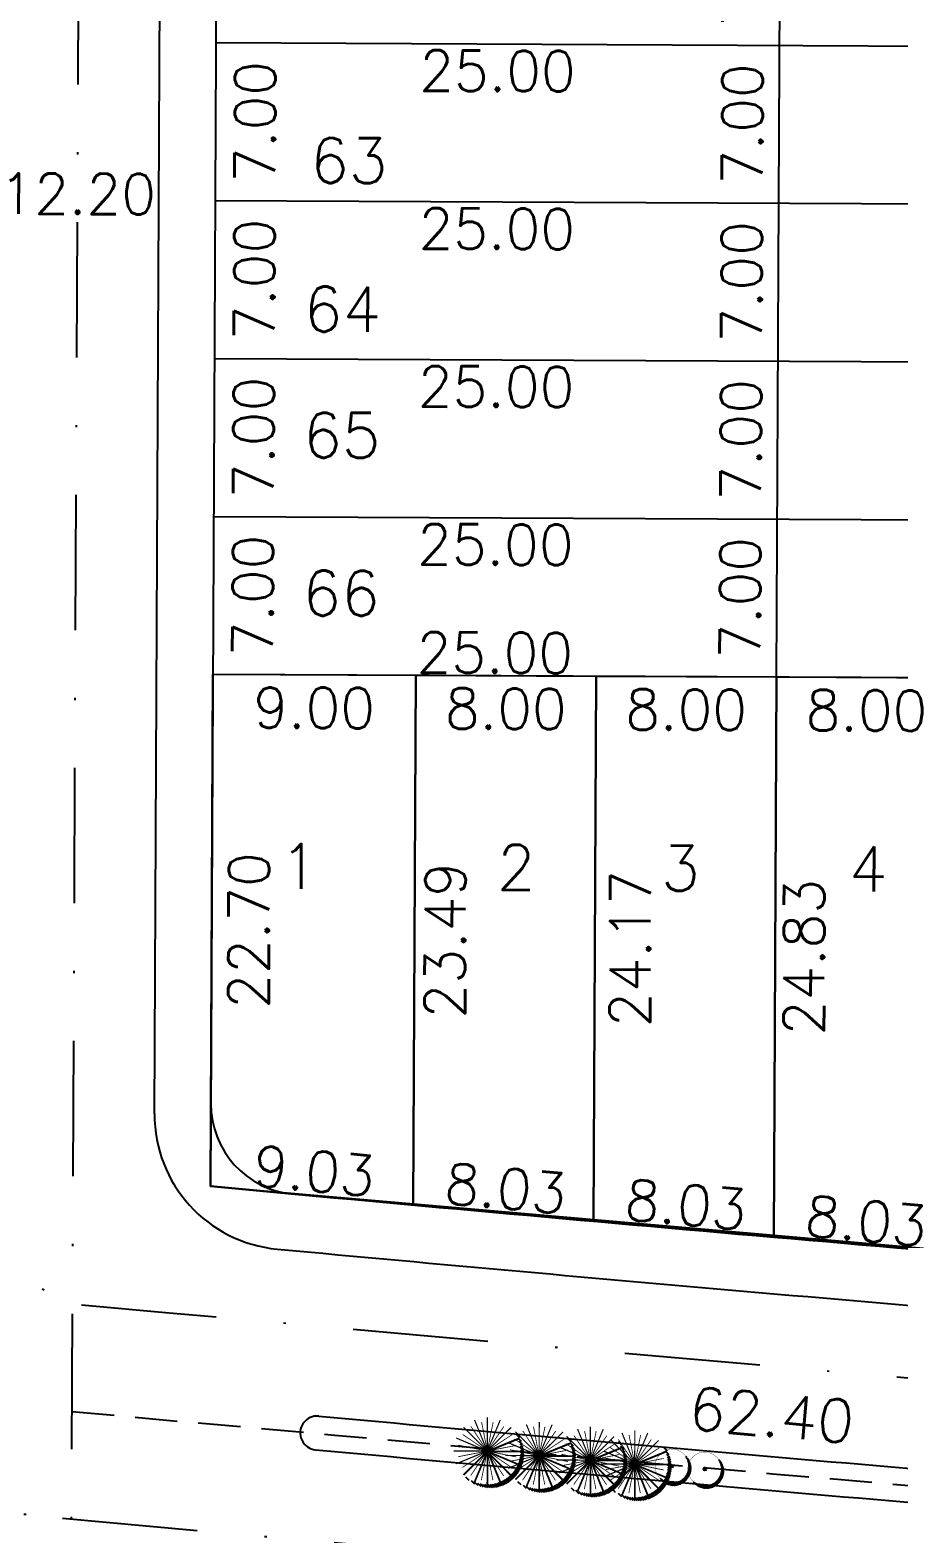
# Model space of a CAD drawing. Header units: millimetres. Extents: x -4430026 to 4783824, y 584 to 9593110.
# Drawn here: x 2547.1 to 2585.7, y 1700.8 to 1767.5 of the extents above; entities that cross this region are included whole.
import ezdxf
from ezdxf.enums import TextEntityAlignment as Align

# ---------------------------------------------------------------- set-up
doc = ezdxf.new("R2010")
doc.units = ezdxf.units.MM
for name, pattern in [('DASHDOT', [1, 0.5, -0.25, 0, -0.25]), ('DASHED2', [0.375, 0.25, -0.125]), ('HIDDEN2', [0.1875, 0.125, -0.0625])]:
    doc.linetypes.add(name, pattern=pattern)
for name, color, linetype in [('boundary filipe', 6, 'Continuous'), ('BOUNDARY LOTES', 2, 'Continuous'), ('Calçada', 1, 'Continuous'), ('Cota', 8, 'Continuous'), ('COTAS', 8, 'Continuous'), ('curvas', 4, 'Continuous'), ('Lotes', 2, 'Continuous'), ('nome', 2, 'Continuous'), ('Numero de lotes', 5, 'Continuous'), ('PAI_pDYD', 72, 'Continuous'), ('Projeção', 8, 'HIDDEN2'), ('QUADRA', 4, 'Continuous'), ('TRANSPLANTADA RETIRADA', 12, 'Continuous')]:
    doc.layers.add(name, color=color, linetype=linetype)
doc.styles.add('arcad1', font='romans.shx')
doc.styles.add('ROMANS', font='romans.shx')
doc.dimstyles.new('BOLA100', dxfattribs={"dimscale": 0, "dimtxt": 1.9, "dimasz": 0.18, "dimexe": 0.18, "dimexo": 0.063, "dimgap": 0, "dimtad": 1, "dimzin": 4, "dimdsep": 46, "dimtxsty": 'ROMANS', "dimcen": 0.09, "dimse1": 1, "dimse2": 1, "dimsd1": 1, "dimsd2": 1, "dimclrt": 256, "dimaunit": 1, "dimadec": 4, "dimazin": 0, "dimtfac": 1.2, "dimtix": 1, "dimtmove": 2, "dimatfit": 3, "dimfxl": 1, "dimtvp": 2, "dimtolj": 1, "dimtzin": 4, "dimarcsym": 0})
doc.dimstyles.get("Standard").update_dxf_attribs({"dimtxt": 0.18, "dimasz": 0.18, "dimexe": 0.18, "dimexo": 0.0625, "dimgap": 0.09, "dimtad": 0, "dimtih": 1, "dimtoh": 1, "dimdec": 4, "dimzin": 0, "dimdsep": 46, "dimtxsty": 'Standard', "dimcen": 0.09, "dimadec": 0, "dimazin": 0, "dimtfac": 1, "dimtdec": 4, "dimtofl": 0, "dimtmove": 0, "dimatfit": 3, "dimfxl": 1, "dimtolj": 1, "dimtzin": 0, "dimarcsym": 0})

# ---------------------------------------------------------------- blocks, each defined once
blk = doc.blocks.new('ÁRVORE RETIRADA')
at = {"layer": 'TRANSPLANTADA RETIRADA'}
h = blk.add_hatch(dxfattribs=at)
h.set_pattern_fill('_USER', color=256, scale=0.1, angle=135, style=0, pattern_type=0)
h.set_pattern_definition([(135, (-4.583360688504172, -6.355571255532368), (-0.07071067811865477, -0.07071067811865475), [])])
h.paths.add_polyline_path([(6.0484811152985, -0.5150504994281135, 0.2047915192642046), (4.243467699661096, 3.70707730625513, -0.6060945436458858), (-0.5478533480372789, -5.473342448377267, -0.1930464130360828), (-4.583360688504172, -3.854949497956127, 0.7340404486873368)])
h = blk.add_hatch(color=256, dxfattribs=at)
h.dxf.hatch_style = 1
h.paths.add_polyline_path([(-1.023574025393461, 0.3671783077271442, 1), (-0.07213267068109552, 0.3671783077271442, 1)])
at = {"layer": 'TRANSPLANTADA RETIRADA', "linetype": 'DASHED2', "const_width": 0.1}
blk.add_lwpolyline([(-0.5478533480372789, 6.207699063831555, 0.9999999999999999), (-0.5478533480372789, -5.473342448377267, 0.9999999999999999), (-0.5478533480372789, 6.207699063831555, -3.167262399809778)], format="xyb", dxfattribs=at)
at = {"layer": 'TRANSPLANTADA RETIRADA'}
blk.add_circle((-0.547853348037278, 0.3671783077271442), 0.4757206773561826, dxfattribs=at)
blk = doc.blocks.new('PALMEIRA_PROPOSTA')
at = {"linetype": 'Continuous'}
h = blk.add_hatch(dxfattribs=at)
h.set_pattern_fill('_USER', color=250, scale=0.1680349678048515, angle=315, style=0, pattern_type=0)
h.set_pattern_definition([(315, (-2.759752643576576, -4.606280417879745), (0.1188186652112737, 0.1188186652112736), [])])
h.paths.add_polyline_path([(4.606280417880498, -0.4062804178796711, 0.2167655817345071), (3.166033061457028, 2.759752643582601, -0.1811803007978053), (4.200000000000045, 0, -0.643701983375483), (-2.759752643576576, -3.166033061462272, 0.6932216010114453)])
blk.add_hatch(color=1, dxfattribs=at).paths.add_polyline_path([(-0.4, 0, 1), (0.4, 0, 1)])
at = {"color": 98, "linetype": 'Continuous', "const_width": 0.15}
for points in [[(-1.607270415933272, 3.880294036547411), (-0.1530733729459826, 0.3695518130044917)], [(0, 4.199999999999967), (0, 0.3999999999999986)], [(1.607270415933272, 3.880294036547468), (0.1530733729459826, 0.3695518130045699)], [(-2.969848480983501, 2.969848480983444), (-0.2828427124745758, 0.2828427124746327)], [(2.969848480983728, 2.969848480983558), (0.2828427124745758, 0.2828427124746327)], [(-4.200000000000045, -5.684341886080801e-14), (-0.4000000000000909, -5.684341886080801e-14)], [(-3.880294036547411, 1.607270415933158), (-0.3695518130045912, 0.1530733729458476)], [(3.880294036547639, 1.607270415933669), (0.3695518130043638, 0.1530733729463094)], [(4.200000000000045, -5.684341886080801e-14), (0.4000000000000909, -5.684341886080801e-14)], [(-3.880294036547184, -1.607270415933499), (-0.3695518130043638, -0.1530733729461531)], [(-2.969848480983501, -2.969848480983558), (-0.2828427124745758, -0.2828427124746327)], [(-1.607270415933272, -3.880294036547411), (-0.1530733729459826, -0.3695518130044917)], [(0, -4.199999999999967), (0, -0.3999999999999986)], [(1.607270415933726, -3.880294036547241), (0.1530733729464373, -0.3695518130043425)], [(2.969848480983501, -2.969848480983558), (0.2828427124745758, -0.2828427124746327)], [(3.880294036547639, -1.607270415933101), (0.3695518130045912, -0.1530733729458404)]]:
    blk.add_lwpolyline(points, dxfattribs=at)
at = {"color": 96, "linetype": 'Continuous', "const_width": 0.1}
for points in [[(-3.076437565519427, 2.055609862172389), (-0.3325878449209085, 0.2222280932077751)], [(-2.055609862172332, 3.07643756551937), (-0.222228093207832, 0.3325878449209654)], [(-0.7218341914597204, 3.628905537491853), (-0.07803612880638866, 0.3923141121612517)], [(0.7218341914597204, 3.628905537491853), (0.07803612880638866, 0.3923141121612517)], [(2.05560986217256, 3.07643756551937), (0.222228093207832, 0.3325878449209654)], [(3.076437565519427, 2.055609862172389), (0.3325878449209085, 0.2222280932078888)], [(-3.628905537491846, 0.7218341914596635), (-0.3923141121613298, 0.07803612880633182)], [(3.628905537491846, 0.7218341914596635), (0.3923141121613298, 0.07803612880633182)], [(-3.628905537491846, -0.7218341914597772), (-0.3923141121613298, -0.0780361288064455)], [(-3.076437565519427, -2.055609862172503), (-0.3325878449209085, -0.2222280932078888)], [(-2.055609862172332, -3.076437565519484), (-0.222228093207832, -0.3325878449209654)], [(-0.7218341914597204, -3.628905537491853), (-0.07803612880638866, -0.3923141121612517)], [(0.7218341914597204, -3.628905537491853), (0.07803612880638866, -0.3923141121612517)], [(2.055609862172332, -3.07643756551937), (0.222228093207832, -0.3325878449209654)], [(3.076437565519427, -2.055609862172389), (0.3325878449209085, -0.2222280932077751)], [(3.628905537491846, -0.7218341914597772), (0.3923141121613298, -0.0780361288064455)]]:
    blk.add_lwpolyline(points, dxfattribs=at)
at = {"color": 98, "linetype": 'Continuous', "true_color": 0x001a00, "const_width": 0.15}
for points in [[(4.202124618651624, -0.06979593471066892), (0.4021246186516692, -0.06979593471066892)], [(3.915288052638743, 1.522220272488596), (0.4045458290954684, 0.06802322950123596)], [(-2.920891963595523, -3.022992908696779), (-0.2338861950865976, -0.3359871401878536)], [(-1.542341798166262, -3.9104686694983), (-0.08814475517897336, -0.3997264459553804)], [(0.07054112755872666, -4.199999999999967), (0.07054112755872666, -0.3999999999999986)], [(1.682805993431657, -3.847883843890031), (0.228608950444368, -0.3371416203471327)], [(2.91985880070979, -3.019590013364777), (0.2328530322008646, -0.3325842448558518)], [(3.85491508766404, -1.667666406111209), (0.344172864120992, -0.2134693631239486)]]:
    blk.add_lwpolyline(points, dxfattribs=at)
at = {"color": 1, "linetype": 'Continuous'}
blk.add_circle((0, 0), 0.4, dxfattribs=at)
blk = doc.blocks.new('*D13685')
at = {"layer": 'DEFPOINTS', "color": 0, "linetype": 'ByBlock'}
for p in [(2548.984852910304, 1706.229279685666), (2548.984852910305, 1706.229279685676), (2611.150595254188, 1700.815899775707)]:
    blk.add_point(p, dxfattribs=at)
at = {"layer": 'COTAS', "linetype": 'ByBlock', "insert": (2580.024123190266, 1706.078176655186), "char_height": 1.9, "attachment_point": 5, "rotation": 355.02324948806046, "style": 'ROMANS'}
blk.add_mtext('\\A1;62.40', dxfattribs=at)
blk = doc.blocks.new('*D13710')
at = {"layer": 'DEFPOINTS', "color": 0, "linetype": 'ByBlock'}
for p in [(2548.984852910303, 1706.229279685666), (2548.040223919882, 1506.822511705566), (2548.040223919881, 1506.822511705566)]:
    blk.add_point(p, dxfattribs=at)
at = {"layer": 'COTAS', "linetype": 'ByBlock', "insert": (2546.979311556266, 1606.53315889188), "char_height": 1.9, "attachment_point": 5, "rotation": 89.72858067933167, "style": 'ROMANS'}
blk.add_mtext('\\A1;199.41', dxfattribs=at)
blk = doc.blocks.new('*D14037')
at = {"layer": 'DEFPOINTS', "color": 0, "linetype": 'ByBlock'}
for p in [(2550.175134934696, 1957.492255811249), (2548.959449206844, 1710.819710910309), (2551.389356546631, 1710.807735505125)]:
    blk.add_point(p, dxfattribs=at)
at = {"layer": 'COTAS', "linetype": 'ByBlock', "insert": (2551.047210947392, 1834.148689820036), "char_height": 1.9, "attachment_point": 5, "rotation": 89.71762930678682, "style": 'ROMANS'}
blk.add_mtext('\\A1;246.68', dxfattribs=at)
blk = doc.blocks.new('*D14006')
at = {"layer": 'DEFPOINTS', "color": 0}
for p in [(2543.123584381394, 1756.638826560635), (2555.323447493899, 1756.581033414926), (2555.323447493899, 1756.581033414926)]:
    blk.add_point(p, dxfattribs=at)
at = {"layer": 'nome', "color": 41, "insert": (2549.240569652773, 1760.20988959461), "char_height": 1.8, "attachment_point": 5, "rotation": 359.72858067881515, "style": 'ROMANS'}
blk.add_mtext('\\A1;12.20', dxfattribs=at)
blk = doc.blocks.new('*D9003')
at = {"layer": 'DEFPOINTS', "color": 0}
for p in [(2558.090203164222, 1773.900278471259), (2560.757292125622, 1773.887643947477), (2558.057043162657, 1766.900357013537)]:
    blk.add_point(p, dxfattribs=at)
at = {"layer": 'Cota', "color": 41, "insert": (2557.140752518011, 1770.404736933706), "char_height": 1.8, "attachment_point": 5, "rotation": 89.72858067939288, "style": 'ROMANS'}
blk.add_mtext('\\A1;7.00', dxfattribs=at)
blk = doc.blocks.new('*D9004')
at = {"layer": 'DEFPOINTS', "color": 0}
for p in [(2578.303960068819, 1773.80452193818), (2582.374775443095, 1773.785237686921), (2578.270800067254, 1766.804600480459)]:
    blk.add_point(p, dxfattribs=at)
at = {"layer": 'Cota', "color": 41, "insert": (2578.758235835483, 1770.302330673151), "char_height": 1.8, "attachment_point": 5, "rotation": 89.72858067938536, "style": 'ROMANS'}
blk.add_mtext('\\A1;7.00', dxfattribs=at)
blk = doc.blocks.new('*D9006')
at = {"layer": 'DEFPOINTS', "color": 0}
for p in [(2555.372392402806, 1766.913074731002), (2580.372111895343, 1766.79464615384), (2580.349401214471, 1762.000527496946)]:
    blk.add_point(p, dxfattribs=at)
at = {"layer": 'Cota', "color": 41, "insert": (2567.866595183314, 1765.659701392356), "char_height": 1.8, "attachment_point": 5, "rotation": 359.72858067906515, "style": 'ROMANS'}
blk.add_mtext('\\A1;25.00', dxfattribs=at)
blk = doc.blocks.new('*D9007')
at = {"layer": 'DEFPOINTS', "color": 0}
for p in [(2580.372111895342, 1766.79464615384), (2605.371831387065, 1766.676217576959), (2605.349120706187, 1761.882098919787)]:
    blk.add_point(p, dxfattribs=at)
at = {"layer": 'Cota', "color": 41, "insert": (2592.866314675441, 1765.541272815205), "char_height": 1.8, "attachment_point": 5, "rotation": 359.7285806790188, "style": 'ROMANS'}
blk.add_mtext('\\A1;25.00', dxfattribs=at)
blk = doc.blocks.new('*D9008')
at = {"layer": 'DEFPOINTS', "color": 0}
for p in [(2558.057043162656, 1766.900357013533), (2560.724132124054, 1766.88772248975), (2558.02388316109, 1759.900435555811)]:
    blk.add_point(p, dxfattribs=at)
at = {"layer": 'Cota', "color": 41, "insert": (2557.107592516443, 1763.40481547598), "char_height": 1.8, "attachment_point": 5, "rotation": 89.7285806793854, "style": 'ROMANS'}
blk.add_mtext('\\A1;7.00', dxfattribs=at)
blk = doc.blocks.new('*D9009')
at = {"layer": 'DEFPOINTS', "color": 0}
for p in [(2578.270800067253, 1766.804600480455), (2582.341615441528, 1766.785316229196), (2578.237640065688, 1759.804679022733)]:
    blk.add_point(p, dxfattribs=at)
at = {"layer": 'Cota', "color": 41, "insert": (2578.725075833916, 1763.302409215426), "char_height": 1.8, "attachment_point": 5, "rotation": 89.7285806793854, "style": 'ROMANS'}
blk.add_mtext('\\A1;7.00', dxfattribs=at)
blk = doc.blocks.new('*D9011')
at = {"layer": 'DEFPOINTS', "color": 0}
for p in [(2555.339232401237, 1759.913153273282), (2580.338951893773, 1759.794724696118), (2580.316241212901, 1755.000606039225)]:
    blk.add_point(p, dxfattribs=at)
at = {"layer": 'Cota', "color": 41, "insert": (2567.833435181744, 1758.659779934635), "char_height": 1.8, "attachment_point": 5, "rotation": 359.728580679061, "style": 'ROMANS'}
blk.add_mtext('\\A1;25.00', dxfattribs=at)
blk = doc.blocks.new('*D9012')
at = {"layer": 'DEFPOINTS', "color": 0}
for p in [(2580.338951893772, 1759.794724696118), (2605.338671385495, 1759.676296119236), (2605.315960704618, 1754.882177462067)]:
    blk.add_point(p, dxfattribs=at)
at = {"layer": 'Cota', "color": 41, "insert": (2592.833154673871, 1758.541351357485), "char_height": 1.8, "attachment_point": 5, "rotation": 359.7285806790188, "style": 'ROMANS'}
blk.add_mtext('\\A1;25.00', dxfattribs=at)
blk = doc.blocks.new('*D9013')
at = {"layer": 'DEFPOINTS', "color": 0}
for p in [(2558.023883161085, 1759.900435555812), (2560.690972122483, 1759.88780103203), (2557.990723159519, 1752.900514098089)]:
    blk.add_point(p, dxfattribs=at)
at = {"layer": 'Cota', "color": 41, "insert": (2557.074432514872, 1756.404894018259), "char_height": 1.8, "attachment_point": 5, "rotation": 89.72858067938544, "style": 'ROMANS'}
blk.add_mtext('\\A1;7.00', dxfattribs=at)
blk = doc.blocks.new('*D9014')
at = {"layer": 'DEFPOINTS', "color": 0}
for p in [(2578.237640065682, 1759.804679022734), (2582.308455439958, 1759.785394771475), (2578.204480064117, 1752.804757565012)]:
    blk.add_point(p, dxfattribs=at)
at = {"layer": 'Cota', "color": 41, "insert": (2578.691915832347, 1756.302487757705), "char_height": 1.8, "attachment_point": 5, "rotation": 89.72858067938537, "style": 'ROMANS'}
blk.add_mtext('\\A1;7.00', dxfattribs=at)
blk = doc.blocks.new('*D9016')
at = {"layer": 'DEFPOINTS', "color": 0}
for p in [(2555.306072399671, 1752.913231815555), (2580.305791892208, 1752.794803238394), (2580.283081211336, 1748.0006845815)]:
    blk.add_point(p, dxfattribs=at)
at = {"layer": 'Cota', "color": 41, "insert": (2567.800275180179, 1751.659858476909), "char_height": 1.8, "attachment_point": 5, "rotation": 359.72858067906515, "style": 'ROMANS'}
blk.add_mtext('\\A1;25.00', dxfattribs=at)
blk = doc.blocks.new('*D9017')
at = {"layer": 'DEFPOINTS', "color": 0}
for p in [(2580.305791892207, 1752.794803238394), (2605.30551138393, 1752.676374661512), (2605.282800703053, 1747.88225600434)]:
    blk.add_point(p, dxfattribs=at)
at = {"layer": 'Cota', "color": 41, "insert": (2592.799994672306, 1751.541429899758), "char_height": 1.8, "attachment_point": 5, "rotation": 359.7285806790188, "style": 'ROMANS'}
blk.add_mtext('\\A1;25.00', dxfattribs=at)
blk = doc.blocks.new('*D9018')
at = {"layer": 'DEFPOINTS', "color": 0}
for p in [(2557.99072315952, 1752.900514098086), (2560.657812120919, 1752.887879574303), (2557.957563157955, 1745.900592640364)]:
    blk.add_point(p, dxfattribs=at)
at = {"layer": 'Cota', "color": 41, "insert": (2557.041272513307, 1749.404972560533), "char_height": 1.8, "attachment_point": 5, "rotation": 89.72858067938537, "style": 'ROMANS'}
blk.add_mtext('\\A1;7.00', dxfattribs=at)
blk = doc.blocks.new('*D9019')
at = {"layer": 'DEFPOINTS', "color": 0}
for p in [(2578.204480064117, 1752.804757565008), (2582.275295438394, 1752.78547331375), (2578.171320062553, 1745.804836107287)]:
    blk.add_point(p, dxfattribs=at)
at = {"layer": 'Cota', "color": 41, "insert": (2578.658755830782, 1749.30256629998), "char_height": 1.8, "attachment_point": 5, "rotation": 89.72858067939282, "style": 'ROMANS'}
blk.add_mtext('\\A1;7.00', dxfattribs=at)
blk = doc.blocks.new('*D9021')
at = {"layer": 'DEFPOINTS', "color": 0}
for p in [(2555.272912398112, 1745.913310357835), (2580.272631890648, 1745.794881780672), (2580.249921209776, 1741.000763123778)]:
    blk.add_point(p, dxfattribs=at)
at = {"layer": 'Cota', "color": 41, "insert": (2567.767115178619, 1744.659937019188), "char_height": 1.8, "attachment_point": 5, "rotation": 359.728580679061, "style": 'ROMANS'}
blk.add_mtext('\\A1;25.00', dxfattribs=at)
blk = doc.blocks.new('*D9022')
at = {"layer": 'DEFPOINTS', "color": 0}
for p in [(2580.272631890648, 1745.794881780672), (2605.27235138237, 1745.676453203788), (2605.249640701493, 1740.88233454662)]:
    blk.add_point(p, dxfattribs=at)
at = {"layer": 'Cota', "color": 41, "insert": (2592.766834670747, 1744.541508442038), "char_height": 1.8, "attachment_point": 5, "rotation": 359.7285806790188, "style": 'ROMANS'}
blk.add_mtext('\\A1;25.00', dxfattribs=at)
blk = doc.blocks.new('*D9023')
at = {"layer": 'DEFPOINTS', "color": 0}
for p in [(2557.95756315796, 1745.900592640366), (2560.62465211936, 1745.887958116584), (2557.924403156396, 1738.900671182643)]:
    blk.add_point(p, dxfattribs=at)
at = {"layer": 'Cota', "color": 41, "insert": (2557.008112511749, 1742.405051102812), "char_height": 1.8, "attachment_point": 5, "rotation": 89.72858067939289, "style": 'ROMANS'}
blk.add_mtext('\\A1;7.00', dxfattribs=at)
blk = doc.blocks.new('*D9024')
at = {"layer": 'DEFPOINTS', "color": 0}
for p in [(2578.171320062558, 1745.804836107287), (2582.242135436833, 1745.785551856028), (2578.138160060993, 1738.804914649565)]:
    blk.add_point(p, dxfattribs=at)
at = {"layer": 'Cota', "color": 41, "insert": (2578.625595829222, 1742.302644842258), "char_height": 1.8, "attachment_point": 5, "rotation": 89.72858067938537, "style": 'ROMANS'}
blk.add_mtext('\\A1;7.00', dxfattribs=at)
blk = doc.blocks.new('*D9026')
at = {"layer": 'DEFPOINTS', "color": 0}
for p in [(2555.250201717135, 1741.119191700667), (2580.24992120967, 1741.000763123504), (2580.227210528798, 1736.20664446661)]:
    blk.add_point(p, dxfattribs=at)
at = {"layer": 'Cota', "color": 41, "insert": (2567.744404497641, 1739.865818362021), "char_height": 1.8, "attachment_point": 5, "rotation": 359.72858067906094, "style": 'ROMANS'}
blk.add_mtext('\\A1;25.00', dxfattribs=at)
blk = doc.blocks.new('*D9027')
at = {"layer": 'DEFPOINTS', "color": 0}
for p in [(2580.24992120967, 1741.000763123503), (2605.249640701393, 1740.88233454662), (2605.226930020516, 1736.088215889452)]:
    blk.add_point(p, dxfattribs=at)
at = {"layer": 'Cota', "color": 41, "insert": (2592.744123989769, 1739.74738978487), "char_height": 1.8, "attachment_point": 5, "rotation": 359.7285806790188, "style": 'ROMANS'}
blk.add_mtext('\\A1;25.00', dxfattribs=at)
blk = doc.blocks.new('*D9028')
at = {"layer": 'DEFPOINTS', "color": 0}
for p in [(2555.230429403482, 1736.945349006174), (2564.230328422044, 1736.90271471839), (2564.215636080257, 1733.801229991027)]:
    blk.add_point(p, dxfattribs=at)
at = {"layer": 'Cota', "color": 41, "insert": (2559.732740286087, 1737.422506741748), "char_height": 1.8, "attachment_point": 5, "rotation": 359.72858067906225, "style": 'ROMANS'}
blk.add_mtext('\\A1;9.00', dxfattribs=at)
blk = doc.blocks.new('*D9029')
at = {"layer": 'DEFPOINTS', "color": 0}
for p in [(2564.230328422043, 1736.90271471839), (2572.232134416307, 1737.265002994302), (2572.215546317649, 1733.763332846336)]:
    blk.add_point(p, dxfattribs=at)
at = {"layer": 'Cota', "color": 41, "insert": (2568.232644914065, 1737.382241025513), "char_height": 1.8, "attachment_point": 5, "rotation": 359.7285806790188, "style": 'ROMANS'}
blk.add_mtext('\\A1;8.00', dxfattribs=at)
blk = doc.blocks.new('*D9030')
at = {"layer": 'DEFPOINTS', "color": 0}
for p in [(2572.232134416307, 1737.265002994302), (2580.232044653707, 1737.22710584961), (2580.215456555049, 1733.725435701644)]:
    blk.add_point(p, dxfattribs=at)
at = {"layer": 'Cota', "color": 41, "insert": (2576.232555151462, 1737.344343880821), "char_height": 1.8, "attachment_point": 5, "rotation": 359.7285806790188, "style": 'ROMANS'}
blk.add_mtext('\\A1;8.00', dxfattribs=at)
blk = doc.blocks.new('*D9031')
at = {"layer": 'DEFPOINTS', "color": 0}
for p in [(2580.232044653707, 1737.22710584961), (2588.231954891104, 1737.18920870492), (2588.215366792445, 1733.687538556954)]:
    blk.add_point(p, dxfattribs=at)
at = {"layer": 'Cota', "color": 41, "insert": (2584.232465388861, 1737.306446736131), "char_height": 1.8, "attachment_point": 5, "rotation": 359.7285806790188, "style": 'ROMANS'}
blk.add_mtext('\\A1;8.00', dxfattribs=at)
blk = doc.blocks.new('*D9034')
at = {"layer": 'DEFPOINTS', "color": 0}
for p in [(2555.132225707813, 1716.215007550271), (2564.12839399041, 1715.384832307477), (2563.898667771358, 1712.895411256377)]:
    blk.add_point(p, dxfattribs=at)
at = {"layer": 'Cota', "color": 41, "insert": (2559.731389615593, 1716.895267684815), "char_height": 1.8, "attachment_point": 5, "rotation": 354.7276215079809, "style": 'ROMANS'}
blk.add_mtext('\\A1;9.03', dxfattribs=at)
blk = doc.blocks.new('*D9035')
at = {"layer": 'DEFPOINTS', "color": 0}
for p in [(2564.12839399041, 1715.384832307479), (2572.125073071557, 1714.664853169771), (2571.900756165899, 1712.173405552642)]:
    blk.add_point(p, dxfattribs=at)
at = {"layer": 'Cota', "color": 41, "insert": (2568.225235998618, 1716.118891970223), "char_height": 1.8, "attachment_point": 5, "rotation": 354.8552594524305, "style": 'ROMANS'}
blk.add_mtext('\\A1;8.03', dxfattribs=at)
blk = doc.blocks.new('*D9036')
at = {"layer": 'DEFPOINTS', "color": 0}
for p in [(2572.125073071556, 1714.664853169771), (2580.121832158383, 1713.961762857681), (2579.896006255024, 1711.453555073892)]:
    blk.add_point(p, dxfattribs=at)
at = {"layer": 'Cota', "color": 41, "insert": (2576.221200583755, 1715.398977161993), "char_height": 1.8, "attachment_point": 5, "rotation": 354.8552594523932, "style": 'ROMANS'}
blk.add_mtext('\\A1;8.03', dxfattribs=at)
blk = doc.blocks.new('*D9037')
at = {"layer": 'DEFPOINTS', "color": 0}
for p in [(2580.121832158383, 1713.961762857681), (2588.118671209071, 1713.275552542861), (2587.889828099119, 1710.7338331869)]:
    blk.add_point(p, dxfattribs=at)
at = {"layer": 'Cota', "color": 41, "insert": (2584.215736550369, 1714.679190979146), "char_height": 1.8, "attachment_point": 5, "rotation": 354.8552594523932, "style": 'ROMANS'}
blk.add_mtext('\\A1;8.03', dxfattribs=at)
blk = doc.blocks.new('*D9040')
at = {"layer": 'DEFPOINTS', "color": 0}
for p in [(2555.239752394673, 1738.913388900115), (2560.481720408067, 1738.888556668934), (2555.132225707812, 1716.215007550271)]:
    blk.add_point(p, dxfattribs=at)
at = {"layer": 'Cota', "color": 41, "insert": (2556.827997457808, 1727.556419709138), "char_height": 1.8, "attachment_point": 5, "rotation": 89.728580678827, "style": 'ROMANS'}
blk.add_mtext('\\A1;22.70', dxfattribs=at)
blk = doc.blocks.new('*D9041')
at = {"layer": 'DEFPOINTS', "color": 0}
for p in [(2564.239651413229, 1738.870754612382), (2564.12839399041, 1715.384832307479), (2569.082225007071, 1715.361365037817)]:
    blk.add_point(p, dxfattribs=at)
at = {"layer": 'Cota', "color": 41, "insert": (2565.537894111651, 1727.121379905379), "char_height": 1.8, "attachment_point": 5, "rotation": 89.72858067906068, "style": 'ROMANS'}
blk.add_mtext('\\A1;23.49', dxfattribs=at)
blk = doc.blocks.new('*D9042')
at = {"layer": 'DEFPOINTS', "color": 0}
for p in [(2572.239561650623, 1738.832857467735), (2572.125073071556, 1714.664853169771), (2577.290075014122, 1714.640385541993)]:
    blk.add_point(p, dxfattribs=at)
at = {"layer": 'Cota', "color": 41, "insert": (2573.747359696826, 1726.741441406086), "char_height": 1.8, "attachment_point": 5, "rotation": 89.72858067907082, "style": 'ROMANS'}
blk.add_mtext('\\A1;24.17', dxfattribs=at)
blk = doc.blocks.new('*D9043')
at = {"layer": 'DEFPOINTS', "color": 0}
for p in [(2580.239471888023, 1738.79496032309), (2580.117314720796, 1713.962155271494), (2584.996073663321, 1713.938155752681)]:
    blk.add_point(p, dxfattribs=at)
at = {"layer": 'Cota', "color": 41, "insert": (2581.457195803234, 1726.372267130958), "char_height": 1.8, "attachment_point": 5, "rotation": 89.71815372246148, "style": 'ROMANS'}
blk.add_mtext('\\A1;24.83', dxfattribs=at)

msp = doc.modelspace()

# ---------------------------------------------------------------- linework, layer by layer
at = {"layer": 'boundary filipe', "linetype": 'ByBlock', "elevation": 2.439200347918005}
msp.add_lwpolyline([(2555.132225707809, 1716.215007550273), (2605.112219512219, 1711.87336352894), (2606.25162916526, 1952.397419427333), (2556.246817905917, 1951.500214412838)], close=True, dxfattribs=at)
at = {"layer": 'BOUNDARY LOTES', "elevation": 2.439200347918005}
for points in [[(2555.239752394674, 1738.913388900115), (2564.239651413229, 1738.870754612382), (2564.12839399041, 1715.384832307479), (2555.132225707809, 1716.215007550273), (2555.239752394674, 1738.913388900115)], [(2564.239651413229, 1738.870754612382), (2572.239561650624, 1738.832857467735), (2572.125073071558, 1714.664853169771), (2564.12839399041, 1715.384832307479), (2564.239651413096, 1738.870754612382)], [(2572.239561650624, 1738.832857467735), (2580.239471887285, 1738.794960323092), (2580.121832158383, 1713.961762857681), (2572.125073070472, 1714.664853169868), (2572.239561649409, 1738.832857467741)], [(2580.239471887286, 1738.794960323286), (2588.23938212542, 1738.757063178592), (2588.118671209068, 1713.275552542859), (2580.121832159614, 1713.961762857573), (2580.239471889118, 1738.794960323083)]]:
    msp.add_lwpolyline(points, dxfattribs=at)
at = {"layer": 'Calçada'}
for p, q in [((2552.647434672929, 1719.431470580656, 2.439200347918005), (2553.730637748534, 1948.09058073119, 2.439200347918005)), ((2560.818810269679, 1715.68775550022, 2.439200347918005), (2560.818810269679, 1715.68775550022, 2.439200347918005)), ((2560.589859842017, 1713.198261233973, 2.439200347918005), (2560.589859842017, 1713.198261233973, 2.439200347918005))]:
    msp.add_line(p, q, dxfattribs=at)
at = {"layer": 'Calçada', "elevation": 2.439200347918005}
for points in [[(2559.930482610355, 1706.028517747184), (2559.930482610355, 1706.028517747184, 0.002797847801283843), (2602.740552210693, 1702.33287573079)], [(2559.793112353758, 1704.534821187436), (2559.793112353758, 1704.534821187436, 0.002797847807509236), (2602.619906736509, 1700.837735379666)]]:
    msp.add_lwpolyline(points, format="xyb", dxfattribs=at)
at = {"layer": 'Calçada'}
for centre, radius, start, end in [((2558.647367350978, 1719.403047722167, 2.439200347918005), 5.999999999999999, 179.7285806793315, 264.7080072721533), ((2911.554795921492, 5529.418702399936, 2.439200347918005), 3832.324991689797, 264.7080072721533, 265.3540672364876), ((2559.861797482057, 1705.281669467309, 2.439200347918005), 0.7500000000003054, 84.74548030219766, 264.7454803021977)]:
    msp.add_arc(centre, radius, start, end, dxfattribs=at)
at = {"layer": 'curvas'}
msp.add_arc((2559.149531485281, 1719.858702001434, 2.439200347918005), 4, 179.7285806788104, 264.7148662793872, dxfattribs=at)
at = {"layer": 'Lotes'}
for p, q in [((2580.239471888021, 1738.79496032309, 2.439200347918005), (2581.24922353587, 1951.948816920089, 2.439200347918005)), ((2555.372392401211, 1766.913074731006, 2.439200347918005), (2605.371831386314, 1766.676217576963, 2.439200347918005)), ((2555.339232399576, 1759.913153273286, 2.439200347918005), (2605.338671384708, 1759.676296119241, 2.439200347918005)), ((2555.306072397942, 1752.913231815562, 2.439200347918005), (2605.305511383102, 1752.676374661517, 2.439200347918005)), ((2555.272912396308, 1745.913310357838, 2.439200347918005), (2605.272351381502, 1745.676453203795, 2.439200347918005)), ((2555.239752394674, 1738.913388900115, 2.439200347918005), (2605.239191379897, 1738.67653174607, 2.439200347918005)), ((2564.12839399041, 1715.384832307479, 2.439200347918005), (2564.239651413229, 1738.870754612382, 2.439200347918005)), ((2572.125073071558, 1714.664853169771, 2.439200347918005), (2572.239561650624, 1738.832857467735, 2.439200347918005)), ((2580.121832158383, 1713.961762857681, 2.439200347918005), (2580.239471888023, 1738.79496032309, 2.439200347918005))]:
    msp.add_line(p, q, dxfattribs=at)
at = {"layer": 'Projeção', "linetype": 'DASHDOT', "ltscale": 12}
for p, q in [((2548.059839929991, 1510.963359822033, 2.439200347918005), (2550.194750944805, 1961.633103927715, 2.439200347918005)), ((2463.606500498864, 1753.068981187256, 2.439200347918005), (2549.007445529642, 1710.998476107215, 2.439200347918005)), ((2453.646044627535, 1711.276529190062, 2.439200347918005), (2548.962293621733, 1701.467119230007, 2.439200347918005))]:
    msp.add_line(p, q, dxfattribs=at)
at = {"layer": 'Projeção', "linetype": 'DASHDOT', "ltscale": 12, "elevation": 2.439200347918005}
for points in [[(2549.410023655953, 1710.960212980167), (2549.410023655953, 1710.960212980167, 0.001542545097541003), (2611.55039610138, 1705.549044531843)], [(2548.55968216467, 1701.498346391158), (2548.55968216467, 1701.498346391158, 0.00154238884383214), (2610.750794407013, 1696.082755019561)]]:
    msp.add_lwpolyline(points, format="xyb", dxfattribs=at)
at = {"layer": 'Projeção', "ltscale": 15, "elevation": 2.439200347918005}
msp.add_lwpolyline([(2548.984852910311, 1706.229279685662), (2548.984852910311, 1706.229279685662, 0.001542466934313405), (2611.150595254197, 1700.815899775704)], format="xyb", dxfattribs=at)
at = {"layer": 'QUADRA', "linetype": 'ByBlock', "elevation": 2.439200347918005}
msp.add_lwpolyline([(2605.112219512219, 1711.87336352894), (2606.25162916526, 1952.397419427336), (2556.246817905915, 1951.500214412834), (2555.132225707809, 1716.215007550273, 0.003274872319932435)], format="xyb", close=True, dxfattribs=at)

# ---------------------------------------------------------------- block references
at = {"layer": 'PAI_pDYD', "color": 2, "xscale": 0.3550421296895795, "yscale": 0.3550421296895365, "zscale": 0.3550421296895365, "rotation": 359.7285806882999}
for p in [(2567.407541719233, 1704.476947615155, 2.439200347918027), (2569.707749656452, 1704.273695953385, 2.43920034791803), (2571.977258725095, 1704.073704263736, 2.439200347918033), (2573.948516886358, 1703.900455266753, 2.439200347918034)]:
    msp.add_blockref('PALMEIRA_PROPOSTA', p, dxfattribs=at)
at = {"layer": 'TRANSPLANTADA RETIRADA', "xscale": 0.1284132068558121, "yscale": 0.1284132068558392, "zscale": 0.1284132068558392, "rotation": 359.7285806882976}
for p in [(2575.671029912171, 1703.759832303076, 2.439200347918033), (2577.123676461175, 1703.632748320629, 2.439200347918033)]:
    msp.add_blockref('ÁRVORE RETIRADA', p, dxfattribs=at)

# ---------------------------------------------------------------- texts
at = {"layer": 'Numero de lotes', "style": 'arcad1'}
for s, p in [('63', (2561.2713647227, 1761.68108360098, 2.439200347918005)), ('64', (2560.986395255888, 1755.092952325798, 2.439200347918005)), ('65', (2560.95991836452, 1749.503804206347, 2.439200347918005)), ('66', (2560.926758362954, 1742.503882748623, 2.439200347918005)), ('1', (2559.069632275919, 1730.395717889763, 2.439200347918005)), ('2', (2568.695641097103, 1730.350117597031, 2.439200347918005)), ('3', (2575.98018453443, 1730.315609285295, 2.439200347918005)), ('4', (2584.306091706399, 1730.276167829563, 2.439200347918005))]:
    msp.add_text(s, height=2, rotation=359.7285806882908, dxfattribs=at).set_placement(p, align=Align.MIDDLE_CENTER)

# ---------------------------------------------------------------- dimensions: what is measured, and where the dimension line sits
at = {"layer": 'Cota'}
for p1, p2, distance, picture, middle in [((2558.057043162657, 1766.900357013536, 2.439200347918005), (2558.090203164222, 1773.900278471259, 2.439200347918005), -2.667118887341057, '*D9003', (2557.140752518011, 1770.404736933706, 2.439200347918005)), ((2578.270800067255, 1766.804600480459, 2.439200347918005), (2578.30396006882, 1773.80452193818, 2.439200347918005), -4.07086105066026, '*D9004', (2578.758235835483, 1770.302330673151, 2.439200347918005)), ((2555.372392402806, 1766.913074731002, 2.439200347918005), (2580.372111895343, 1766.79464615384, 2.439200347918005), -4.794172449068165, '*D9006', (2567.866595183314, 1765.659701392356, 2.439200347918005)), ((2558.02388316109, 1759.900435555811, 2.439200347918005), (2558.057043162656, 1766.900357013533, 2.439200347918005), -2.667118887339242, '*D9008', (2557.107592516443, 1763.40481547598, 2.439200347918005)), ((2578.237640065688, 1759.804679022734, 2.439200347918005), (2578.270800067253, 1766.804600480456, 2.439200347918005), -4.070861050660264, '*D9009', (2578.725075833916, 1763.302409215426, 2.439200347918005)), ((2555.339232401237, 1759.913153273282, 2.439200347918005), (2580.338951893773, 1759.794724696118, 2.439200347918005), -4.794172449067257, '*D9011', (2567.833435181744, 1758.659779934635, 2.439200347918005)), ((2557.99072315952, 1752.900514098089, 2.439200347918005), (2558.023883161085, 1759.900435555813, 2.439200347918005), -2.667118887339243, '*D9013', (2557.074432514872, 1756.404894018259, 2.439200347918005)), ((2578.204480064117, 1752.804757565012, 2.439200347918005), (2578.237640065682, 1759.804679022734, 2.439200347918005), -4.0708610506607155, '*D9014', (2578.691915832347, 1756.302487757705, 2.439200347918005)), ((2555.306072399671, 1752.913231815555, 2.439200347918005), (2580.305791892208, 1752.794803238394, 2.439200347918005), -4.794172449068165, '*D9016', (2567.800275180179, 1751.659858476909, 2.439200347918005)), ((2557.957563157955, 1745.900592640364, 2.439200347918005), (2557.99072315952, 1752.900514098086, 2.439200347918005), -2.6671188873406066, '*D9018', (2557.041272513307, 1749.404972560533, 2.439200347918005)), ((2578.171320062553, 1745.804836107287, 2.439200347918005), (2578.204480064117, 1752.804757565008, 2.439200347918005), -4.070861050662075, '*D9019', (2578.658755830782, 1749.30256629998, 2.439200347918005)), ((2555.272912398112, 1745.913310357835, 2.439200347918005), (2580.272631890648, 1745.794881780672, 2.439200347918005), -4.794172449068394, '*D9021', (2567.767115178619, 1744.659937019188, 2.439200347918005)), ((2557.924403156396, 1738.900671182643, 2.439200347918005), (2557.95756315796, 1745.900592640366, 2.439200347918005), -2.6671188873410574, '*D9023', (2557.008112511749, 1742.405051102812, 2.439200347918005)), ((2578.138160060993, 1738.804914649565, 2.439200347918005), (2578.171320062558, 1745.804836107287, 2.439200347918005), -4.070861050659806, '*D9024', (2578.625595829222, 1742.302644842258, 2.439200347918005)), ((2555.250201717135, 1741.119191700667, 2.439200347918005), (2580.24992120967, 1741.000763123503, 2.439200347918005), -4.794172449067257, '*D9026', (2567.744404497641, 1739.865818362021, 2.439200347918005)), ((2555.132225707813, 1716.215007550271, 2.439200347918005), (2555.239752394674, 1738.913388900115, 2.439200347918005), -5.242026830639189, '*D9040', (2556.827997457808, 1727.556419709138, 2.439200347918005)), ((2564.239651413229, 1738.870754612382, 2.439200347918005), (2564.12839399041, 1715.384832307479, 2.439200347918005), 4.9538866008797955, '*D9041', (2565.537894111651, 1727.121379905379, 2.439200347918005)), ((2572.239561650624, 1738.832857467735, 2.439200347918005), (2572.125073071556, 1714.664853169771, 2.439200347918005), 5.165059896218064, '*D9042', (2573.747359696826, 1726.741441406086, 2.439200347918005)), ((2580.239471888023, 1738.79496032309, 2.439200347918005), (2580.117314720796, 1713.962155271494, 2.439200347918005), 4.87881797120696, '*D9043', (2581.457195803234, 1726.372267130958, 2.439200347918005)), ((2555.230429403481, 1736.945349006174, 2.439200347918005), (2564.230328422043, 1736.90271471839, 2.439200347918005), -3.1015195274208485, '*D9028', (2559.732740286087, 1737.422506741748, 2.439200347918005)), ((2555.132225707813, 1716.215007550271, 2.439200347918005), (2564.12839399041, 1715.384832307477, 2.439200347918005), -2.499998261075325, '*D9034', (2559.731389615593, 1716.895267684815, 2.439200347918005)), ((2564.12839399041, 1715.384832307479, 2.439200347918005), (2572.125073071556, 1714.664853169771, 2.439200347918005), -2.5015253952462175, '*D9035', (2568.225235998618, 1716.118891970223, 2.439200347918005))]:
    dim = msp.add_aligned_dim(p1=p1, p2=p2, distance=distance, dimstyle='Standard', override={"dimtxt": 1.8, "dimexo": 0.063, "dimgap": 0, "dimtih": 0, "dimtoh": 0, "dimdec": 2, "dimzin": 4, "dimtxsty": 'ROMANS', "dimse1": 1, "dimse2": 1, "dimsd1": 1, "dimsd2": 1, "dimclrt": 41, "dimtfac": 1.2, "dimtdec": 2, "dimtix": 1, "dimtofl": 1, "dimtmove": 2, "dimfxl": 0.18, "dimfxlon": 1, "dimtvp": 2, "dimtzin": 4}, dxfattribs=at)
    dim.commit()
    dim.dimension.update_dxf_attribs({"geometry": picture, "text_midpoint": middle})
for base, p1, p2, angle, picture, middle in [((2605.349120706187, 1761.882098919787, 2.439200347918005), (2580.372111895343, 1766.79464615384, 2.439200347918005), (2605.371831387065, 1766.676217576959, 2.439200347918005), 179.7285806790188, '*D9007', (2592.866314675441, 1765.541272815205, 2.439200347918005)), ((2605.315960704618, 1754.882177462067, 2.439200347918005), (2580.338951893773, 1759.794724696118, 2.439200347918005), (2605.338671385495, 1759.676296119236, 2.439200347918005), 179.7285806790188, '*D9012', (2592.833154673871, 1758.541351357485, 2.439200347918005)), ((2605.282800703053, 1747.88225600434, 2.439200347918005), (2580.305791892208, 1752.794803238394, 2.439200347918005), (2605.30551138393, 1752.676374661512, 2.439200347918005), 179.7285806790188, '*D9017', (2592.799994672306, 1751.541429899758, 2.439200347918005)), ((2605.249640701493, 1740.88233454662, 2.439200347918005), (2580.272631890648, 1745.794881780672, 2.439200347918005), (2605.27235138237, 1745.676453203789, 2.439200347918005), 179.7285806790188, '*D9022', (2592.766834670747, 1744.541508442038, 2.439200347918005)), ((2605.226930020516, 1736.088215889452, 2.439200347918005), (2580.24992120967, 1741.000763123503, 2.439200347918005), (2605.249640701393, 1740.88233454662, 2.439200347918005), 179.7285806790188, '*D9027', (2592.744123989769, 1739.74738978487, 2.439200347918005)), ((2572.215546317649, 1733.763332846336, 2.439200347918005), (2564.230328422043, 1736.90271471839, 2.439200347918005), (2572.232134416307, 1737.265002994302, 2.439200347918005), 179.7285806790188, '*D9029', (2568.232644914065, 1737.382241025513, 2.439200347918005)), ((2580.215456555049, 1733.725435701644, 2.439200347918005), (2572.232134416307, 1737.265002994302, 2.439200347918005), (2580.232044653708, 1737.22710584961, 2.439200347918005), 179.7285806790188, '*D9030', (2576.232555151462, 1737.344343880821, 2.439200347918005)), ((2588.215366792445, 1733.687538556954, 2.439200347918005), (2580.232044653708, 1737.22710584961, 2.439200347918005), (2588.231954891104, 1737.18920870492, 2.439200347918005), 179.7285806790188, '*D9031', (2584.232465388861, 1737.306446736131, 2.439200347918005)), ((2579.896006255024, 1711.453555073892, 2.439200347918005), (2572.125073071556, 1714.664853169771, 2.439200347918005), (2580.121832158383, 1713.961762857681, 2.439200347918005), 174.8552594523932, '*D9036', (2576.221200583755, 1715.398977161993, 2.439200347918005)), ((2587.889828099119, 1710.7338331869, 2.439200347918005), (2580.121832158383, 1713.961762857681, 2.439200347918005), (2588.11867120907, 1713.275552542861, 2.439200347918005), 174.8552594523932, '*D9037', (2584.215736550369, 1714.679190979146, 2.439200347918005))]:
    dim = msp.add_linear_dim(base=base, p1=p1, p2=p2, angle=angle, dimstyle='Standard', override={"dimtxt": 1.8, "dimexo": 0.063, "dimgap": 0, "dimtih": 0, "dimtoh": 0, "dimdec": 2, "dimzin": 4, "dimtxsty": 'ROMANS', "dimse1": 1, "dimse2": 1, "dimsd1": 1, "dimsd2": 1, "dimclrt": 41, "dimtfac": 1.2, "dimtdec": 2, "dimtix": 1, "dimtofl": 1, "dimtmove": 2, "dimfxl": 0.18, "dimfxlon": 1, "dimtvp": 2, "dimtzin": 4}, dxfattribs=at)
    dim.commit()
    dim.dimension.update_dxf_attribs({"geometry": picture, "text_midpoint": middle})
at = {"layer": 'COTAS', "linetype": 'ByBlock'}
dim = msp.add_aligned_dim(p1=(2550.175134934696, 1957.492255811249, 2.439200347918005), p2=(2548.959449206845, 1710.819710910309, 2.439200347917966), distance=2.429936849030318, dimstyle='BOLA100', override={"dimscale": 1, "dimfxl": 0.18}, dxfattribs=at)
dim.commit()
dim.dimension.update_dxf_attribs({"geometry": '*D14037', "text_midpoint": (2551.047210947392, 1834.148689820036, 2.439200347918005)})
for base, p1, p2, angle, picture, middle in [((2548.984852910305, 1706.229279685676, 2.439200347918005), (2611.150595254187, 1700.815899775707, 2.439200347918005), (2548.984852910304, 1706.229279685666, 2.439200347918005), 175.02324948806015, '*D13685', (2580.024123190266, 1706.078176655186, 2.439200347918005)), ((2548.040223919881, 1506.822511705566, 2.439200347918005), (2548.984852910304, 1706.229279685666, 2.439200347918005), (2548.040223919882, 1506.822511705566, 2.439200347918005), 269.7285806793315, '*D13710', (2546.979311556266, 1606.53315889188, 2.439200347918005))]:
    dim = msp.add_linear_dim(base=base, p1=p1, p2=p2, angle=angle, dimstyle='BOLA100', override={"dimscale": 1, "dimfxl": 0.18}, dxfattribs=at)
    dim.commit()
    dim.dimension.update_dxf_attribs({"geometry": picture, "text_midpoint": middle, "dimtype": 161})
at = {"layer": 'nome'}
dim = msp.add_aligned_dim(p1=(2543.123584381394, 1756.638826560635, 2.439200347918005), p2=(2555.323447493899, 1756.581033414926, 2.439200347918005), distance=0, dimstyle='Standard', override={"dimtxt": 1.8, "dimexo": 0.063, "dimgap": 0, "dimtih": 0, "dimtoh": 0, "dimdec": 2, "dimzin": 4, "dimtxsty": 'ROMANS', "dimse1": 1, "dimse2": 1, "dimsd1": 1, "dimsd2": 1, "dimclrt": 41, "dimtfac": 1.2, "dimtdec": 2, "dimtix": 1, "dimtofl": 1, "dimtmove": 2, "dimfxl": 0.18, "dimfxlon": 1, "dimtvp": 2, "dimtzin": 4}, dxfattribs=at)
dim.commit()
dim.dimension.update_dxf_attribs({"geometry": '*D14006', "text_midpoint": (2549.240569652773, 1760.20988959461, 2.439200347918005)})

doc.saveas('drawing.dxf')
